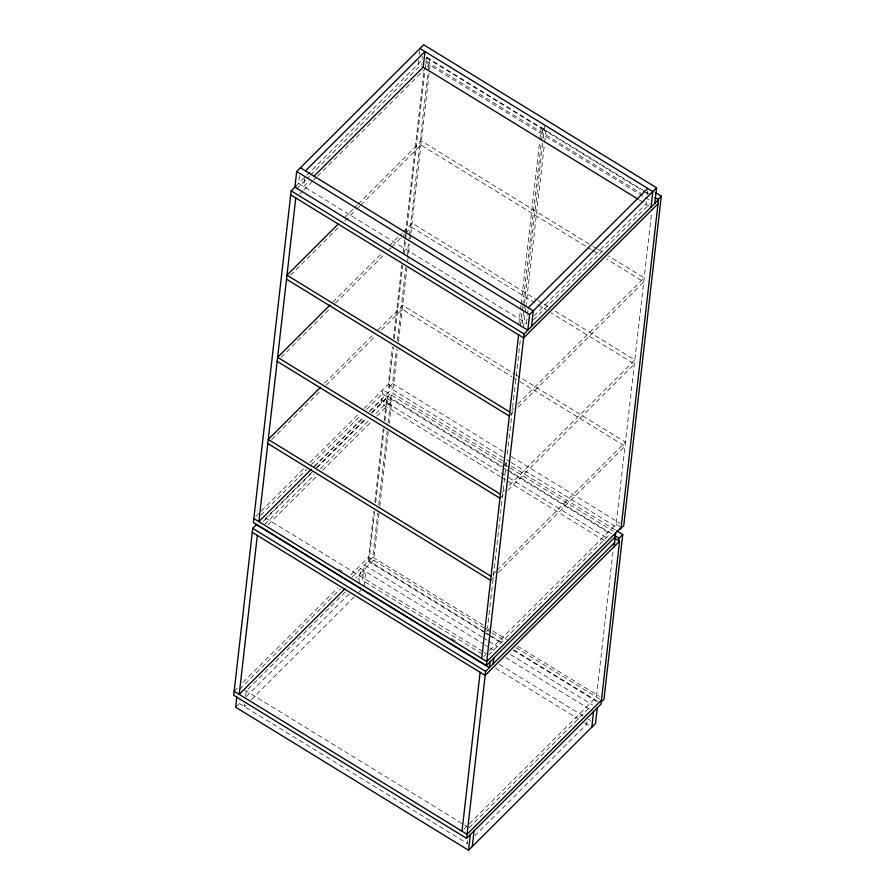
<?xml version="1.0" encoding="UTF-8"?>
<svg xmlns="http://www.w3.org/2000/svg" width="895" height="895" viewBox="0 0 895 895"><rect width="100%" height="100%" fill="white"/><g stroke="black" fill="none" stroke-linecap="round" stroke-linejoin="round"><path stroke-width="0.67" stroke-dasharray="4.47 3.36" d="M235.653 707.195L239.368 703.47L239.67 700.875M299.512 175.599L298.628 183.408L526.775 323.554M244.715 703.973L244.424 706.58L246.393 704.6M245.61 696.165L246.203 690.951L345.973 591.36M304.568 178.698L303.673 186.507L308.618 181.584M358.895 584.155L360.674 568.526L484.251 644.445M418.591 60.189L418.144 64.093L421.713 66.275M419.184 54.975L419.632 51.071M422.015 59.07L422.317 56.463M364.097 585.956L365.719 571.636L357.821 579.524M352.306 576.883L368.113 561.098L373.774 511.481M374.871 501.804L383.217 428.56M384.168 420.27L386.685 398.163L391.73 401.262L389.213 423.369M364.12 408.422L388.262 384.324L392.536 346.812M393.487 338.489L401.866 264.864M403.298 252.368L404.719 239.86M404.876 238.473L405.357 234.311M405.513 232.913L424.029 70.403M483.803 631.445L369.031 560.952L374.714 511.112M375.665 502.811L384.022 429.443M384.962 421.142L387.803 396.228L391.529 392.502L506.29 463.006L487.518 627.731L484.732 630.516M503.583 457.792L388.822 387.289L393.397 347.148M394.337 338.847L402.705 265.479M403.958 254.404L405.536 240.565M405.692 239.178L406.173 235.027M406.33 233.64L424.935 70.302M425.091 68.915L426.356 57.851L428.213 55.982M369.031 560.952L372.756 557.227L377.802 512.936M378.753 504.635L387.11 431.267M388.061 422.955L391.529 392.502M388.822 387.289L392.547 383.575L396.485 348.972M397.436 340.671L405.793 267.303M407.057 256.227L408.635 242.388M408.791 241.001L409.261 236.851M409.418 235.463L428.034 72.126M428.19 70.739L429.768 56.9M378.977 513.204L373.629 560.18L355.841 577.946M379.771 506.29L388.273 431.67M369.59 411.107L393.308 387.423L397.581 349.923M398.532 341.588L406.923 267.963M407.706 261.027L409.608 244.357M410.246 238.797L410.715 234.635M410.872 233.237L429.399 70.727M429.555 69.34L430.182 63.78L427.217 66.733M518.731 324.907L520.308 311.057M520.465 309.681L520.935 305.519M521.091 304.143L539.707 140.795M539.864 139.419L541.117 128.343L542.985 126.486M520.409 325.937L521.986 312.098M522.143 310.71L522.624 306.56M522.781 305.173L541.385 141.835M541.542 140.448L542.806 129.372L544.663 127.515M507.308 454.078L520.398 339.183M522.132 323.956L523.709 310.117M523.866 308.73L524.347 304.58M524.504 303.192L543.108 139.855M543.265 138.468L544.842 124.629M523.497 327.76L525.074 313.91M525.242 312.534L525.712 308.383M525.868 306.996L544.473 143.659M544.641 142.271L546.207 128.432M467.212 843.437L467.514 840.83M526.473 323.363L527.356 315.555M527.513 314.257L527.961 310.341M587.042 721.504L586.74 724.111L475.122 835.538M646.291 201.442L646 204.049L534.371 315.476M647.029 194.931L647.477 191.027M612.952 551.935L596.428 697.037L467.94 825.302M489.599 650.564L616.107 524.28L651.56 213.133M295.831 186.194L421.869 60.379M296.648 188.934L309.502 176.114M310.487 175.129L422.171 63.634M299.724 194.014L302.689 191.06M303.685 190.064L312.579 181.193M313.563 180.197L316.528 177.244M317.512 176.259L426.233 67.729M344.295 217.966L353.189 209.083M354.185 208.099L357.15 205.134M358.134 204.149L421.388 141.007L591.763 245.655M290.472 275.257L338.903 226.916M344.832 220.998L355.695 210.146M356.691 209.161L359.656 206.197M360.64 205.212L420.93 145.024L586.538 246.751M332.962 302.074L382.378 252.748M389.291 245.834L402.146 233.013M403.13 232.029L412.024 223.146L537.123 299.993M281.108 357.396L329.539 309.055M335.468 303.136L383.899 254.795M388.833 249.862L390.813 247.881M391.797 246.897L400.703 238.014M401.687 237.03L404.652 234.076M405.636 233.08L411.566 227.162L536.664 304.009M324.594 383.228L373.014 334.887M377.958 329.953L402.672 305.284L514.659 374.076M271.756 439.534L321.171 390.209M326.116 385.275L375.531 335.938M381.46 330.02L402.213 309.301L511.817 376.627M255.813 516.538L304.054 468.376M309.961 462.48L358.604 413.926M260.837 515.095L306.56 469.45M311.482 464.539L360.707 415.392M366.558 409.552L382.366 393.766L509.501 471.866M314.246 466.351L363.661 417.025M314.514 466.642L363.985 417.26M369.848 411.409L381.706 399.573L507.655 476.945M312.321 471.833L265.882 518.194L265.222 524L314.626 474.674M316.271 467.884L365.675 418.569M371.604 412.651L387.412 396.877L386.752 402.672L373.909 415.493M263.096 521.528L312.556 472.157M317.255 467.481L366.48 418.334M371.861 412.964L386.685 398.163M320.555 468.756L368.964 420.426M268.198 524.593L316.617 476.252M322.547 470.322L370.978 421.981M376.907 416.063L391.73 401.262M533.398 320.018L650.016 203.59M511.75 410.067L513.719 408.098M517.679 404.148L644.176 277.864L608.443 255.903M509.311 416.063L513.271 412.114M518.205 407.18L643.729 281.88L606.788 259.192M234.166 691.264L238.115 687.315M243.06 682.382L337.941 587.668M350.784 574.836L368.572 557.082L490.963 632.262M239.636 689.363L340.447 588.731M246.282 696.567L349.016 594.011M251.338 699.677L354.062 597.122M359.007 592.188L360.976 590.219M503.505 465.792L506.29 463.006M502.386 492.205L504.366 490.236M509.311 485.303L634.823 360.003L555.001 310.968M499.958 498.202L503.907 494.253M507.857 490.303L634.365 364.019L550.962 312.791M493.033 574.344L495.998 571.39M496.982 570.406L625.46 442.141L521.807 378.473M490.594 580.34L494.543 576.391M498.504 572.442L625.012 446.157L517.78 380.297M486.41 631.546L489.207 628.76M483.669 656.494L485.649 654.513M488.681 655.05L610.211 533.722M463.99 829.251L466.955 826.286M469.002 827.808L588.518 708.493M426.781 57.392L645.418 191.687M646.604 192.414L648.987 193.879M426.356 57.851L541.117 128.343M542.806 129.372L642.185 190.422M643.371 191.15L648.103 194.058M426.143 61.296L641.391 193.521M425.438 62.56L644.076 196.866M645.261 197.594L650.016 200.514M639.164 199.853L649.02 205.906M592.949 246.393L596.529 248.586M597.715 249.325L602.48 252.245M587.724 247.479L591.304 249.683M592.49 250.41L599.639 254.795M538.32 300.72L543.086 303.651M544.272 304.378L547.852 306.571M537.861 304.736L546.196 309.86M515.856 374.815L520.621 377.735M513.014 377.366L516.583 379.558M392.547 383.575L506.122 453.351M511.358 456.562L620.213 523.418M388.262 384.324L393.308 387.423M616.107 524.28L621.152 527.379M506.458 459.549L510.005 461.731M511.19 462.458L617.673 527.871M511.526 466.217L615.637 530.176M508.774 467.123L382.825 389.75L381.248 403.589L500.07 476.576M509.96 467.85L613.343 531.35M387.803 396.228L502.565 466.72M507.801 469.931L611.923 533.89M510.698 472.594L610.513 533.912M508.841 477.673L607.47 538.253M501.256 477.315L506.011 480.223M507.196 480.962L605.825 541.542M372.756 557.227L485.157 626.276M492.753 630.941L506.95 639.668M517.601 646.201L599.236 696.344M492.149 632.989L505.227 641.021M515.923 647.588L601.474 700.136M486.667 633.201L490.214 635.383M491.4 636.11L502.05 642.655M513.875 649.915L597.882 701.523M368.113 561.098L483.378 631.904M484.564 632.631L488.133 634.823M489.319 635.551L502.386 643.572M513.081 650.15L596.26 701.244M482.036 637.072L364.399 564.812L362.62 580.441L481.443 653.428M483.222 637.799L487.976 640.719M489.162 641.458L497.475 646.559M510.553 654.592L592.546 704.958M485.437 645.172L489.006 647.365M490.191 648.092L494.946 651.012M505.641 657.579L592.378 710.865M265.591 518.015L483.043 651.582M484.229 652.31L487.786 654.502M499.265 664.381L583.629 716.201M588.384 719.121L590.756 720.576M338.601 569.063L343.356 571.983M451.483 638.403L456.237 641.323M495.539 668.095L578.718 719.188M584.659 722.836L589.771 725.968M244.715 690.045L463.353 824.34M464.539 825.067L466.921 826.532M239.368 703.47L467.514 843.616"/><path stroke-width="1.34" d="M256.664 524.392L252.726 528.33L233.707 695.281L466.608 838.346L601.015 704.164L619.575 541.218L614.529 538.119M296.122 185.903L291.177 190.836L253.386 522.523L486.287 665.578L615.257 536.832M236.839 696.78L235.653 707.195L468.544 850.25L595.511 723.496L597.289 707.878M296.681 171.504L294.902 187.122L527.804 330.188L529.583 314.559L656.55 187.805L423.648 44.75L296.681 171.504L529.583 314.559M257.324 535.445L239.211 694.363L344.967 588.798M295.775 197.963L258.901 521.606L311.281 469.316M462.01 831.22L480.123 672.302M481.7 658.463L518.574 334.819M466.608 838.346L485.627 671.384L614.596 542.627M486.287 665.578L524.078 333.902L658.485 199.719L654.927 197.526M468.544 850.25L470.322 834.621M490.012 661.864L489.352 667.67L256.451 524.615M472.269 846.536L474.048 830.907M493.067 663.956L493.727 658.149M531.518 326.474L533.308 310.845L300.407 167.79M591.796 727.21L593.575 711.592M651.045 207.148L652.824 191.53L419.923 48.464M614.138 546.644L615.715 532.805M654.771 203.433L656.55 187.805M618.702 541.016L619.016 538.242L622.741 534.528L616.823 530.903M658.485 199.719L621.152 527.379L486.746 661.562L253.844 518.507M622.741 534.528L603.968 699.252L601.183 702.038M655.375 192.526L661.293 196.15L623.759 525.6L620.034 529.314M305.452 170.889L424.98 51.563L423.201 67.192L313.552 176.651M338.366 223.884L286.971 275.19L509.77 412.047M329.998 305.038L277.618 357.329L500.417 494.185M320.634 387.177L268.254 439.467L491.053 576.324M528.251 307.746L647.779 188.42M657.568 199.865L661.293 196.15M658.026 203.736L523.62 337.918L290.718 194.864M619.575 541.218L485.168 675.401L252.267 532.346M601.474 700.136L467.067 834.319L234.166 691.264M422.899 67.013L637.978 199.115M291.177 190.836L524.078 333.902M286.512 279.206L509.311 416.063M614.283 535.344L619.016 538.242M277.159 361.345L499.958 498.202M267.795 443.484L490.594 580.34M252.726 528.33L485.627 671.384"/></g></svg>
